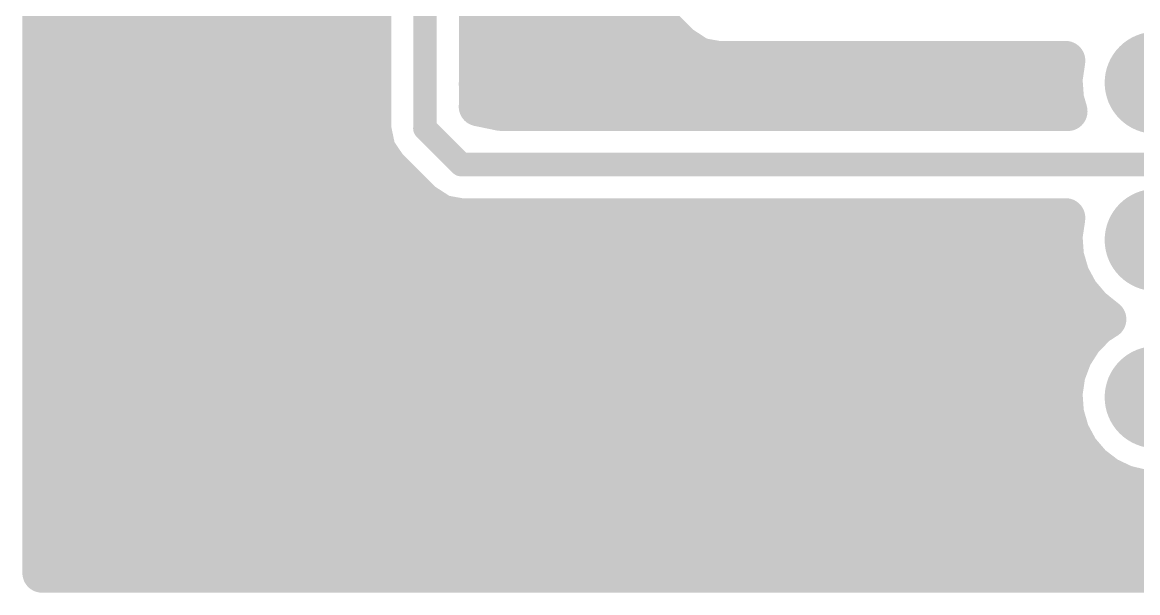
# Model space of a CAD drawing. Extents: x 0 to 2, y 0.1 to 1.8.
# Drawn here: x 0 to 0.709, y 0.1 to 0.463 of the extents above; entities that cross this region are included whole.
import ezdxf

# ---------------------------------------------------------------- set-up
doc = ezdxf.new("R2010")
doc.units = 0
doc.layers.add('Top', color=5, linetype='CONTINUOUS')

msp = doc.modelspace()

# ---------------------------------------------------------------- linework, layer by layer
at = {"layer": 'Top', "linetype": 'CONTINUOUS'}
for points, const_width in [([(0.0125, 1.7875), (0.0125, 0.1125)], 0.025), ([(0.256, 0.3953), (0.256, 0.636)], 0.015), ([(0.222, 0.3953), (0.222, 0.6222)], 0.025), ([(0.2903, 0.5591), (0.29, 0.4235)], 0.025), ([(0.4187, 0.4482), (0.3085, 0.5584)], 0.025), ([(0.015, 0.4695), (0.2196, 0.4695)], 0.025), ([(0.2925, 0.4695), (0.395, 0.4695)], 0.025), ([(0.015, 0.4446), (0.2196, 0.4446)], 0.025), ([(0.2925, 0.4446), (0.4204, 0.4446)], 0.025), ([(0.4305, 0.4405), (0.4187, 0.4482)], 0.025), ([(0.4427, 0.4383), (0.4305, 0.4405)], 0.025), ([(0.6633, 0.4384), (0.4427, 0.4383)], 0.025), ([(0.6615, 0.4264), (0.6633, 0.4384)], 0.025), ([(0.29, 0.4235), (0.29, 0.4091)], 0.025), ([(0.6624, 0.414), (0.6615, 0.4264)], 0.025), ([(0.015, 0.4197), (0.2196, 0.4197)], 0.025), ([(0.2925, 0.4197), (0.659, 0.4197)], 0.025), ([(0.6647, 0.4061), (0.6624, 0.414)], 0.025), ([(0.29, 0.4091), (0.304, 0.4062)], 0.025), ([(0.304, 0.4062), (0.6645, 0.4062)], 0.025), ([(0.015, 0.3948), (0.2196, 0.3948)], 0.025), ([(0.2249, 0.3815), (0.222, 0.3953)], 0.025), ([(0.279, 0.3723), (0.256, 0.3953)], 0.015), ([(0.2319, 0.3712), (0.2249, 0.3815)], 0.025), ([(0.2549, 0.3482), (0.2319, 0.3712)], 0.025), ([(0.015, 0.37), (0.2305, 0.37)], 0.025), ([(1.1068, 0.3723), (0.279, 0.3723)], 0.015), ([(0.015, 0.3451), (0.2559, 0.3451)], 0.025), ([(0.2668, 0.3405), (0.2549, 0.3482)], 0.025), ([(0.279, 0.3383), (0.2668, 0.3405)], 0.025), ([(0.6633, 0.3384), (0.279, 0.3383)], 0.025), ([(0.6615, 0.3264), (0.6633, 0.3384)], 0.025), ([(0.6624, 0.314), (0.6615, 0.3264)], 0.025), ([(0.015, 0.3202), (0.659, 0.3202)], 0.025), ([(0.6659, 0.302), (0.6624, 0.314)], 0.025), ([(0.6718, 0.291), (0.6659, 0.302)], 0.025), ([(0.015, 0.2954), (0.6664, 0.2954)], 0.025), ([(0.6799, 0.2815), (0.6718, 0.291)], 0.025), ([(0.6893, 0.2739), (0.6799, 0.2815)], 0.025), ([(0.6831, 0.2699), (0.6893, 0.2739)], 0.025), ([(0.015, 0.2705), (0.6813, 0.2705)], 0.025), ([(0.6744, 0.261), (0.6831, 0.2699)], 0.025), ([(0.6677, 0.2505), (0.6744, 0.261)], 0.025), ([(0.6633, 0.2388), (0.6677, 0.2505)], 0.025), ([(0.015, 0.2456), (0.6629, 0.2456)], 0.025), ([(0.6615, 0.2264), (0.6633, 0.2388)], 0.025), ([(0.6624, 0.214), (0.6615, 0.2264)], 0.025), ([(0.015, 0.2208), (0.659, 0.2208)], 0.025), ([(0.6659, 0.202), (0.6624, 0.214)], 0.025), ([(0.6718, 0.191), (0.6659, 0.202)], 0.025), ([(0.015, 0.1959), (0.6664, 0.1959)], 0.025), ([(0.6799, 0.1815), (0.6718, 0.191)], 0.025), ([(0.6898, 0.1739), (0.6799, 0.1815)], 0.025), ([(0.701, 0.1686), (0.6898, 0.1739)], 0.025), ([(0.015, 0.171), (0.6926, 0.171)], 0.025), ([(0.7132, 0.1657), (0.701, 0.1686)], 0.025), ([(0.7257, 0.1655), (0.7132, 0.1657)], 0.025), ([(0.015, 0.1462), (1.9852, 0.1462)], 0.025), ([(0.015, 0.1213), (1.9852, 0.1213)], 0.025), ([(0.0125, 0.1125), (1.9875, 0.1125)], 0.025)]:
    msp.add_lwpolyline(points, dxfattribs=dict(at, const_width=const_width))
for points, const_width in [([(0.4125, 0.4482, 1), (0.425, 0.4482, 1), (0.4125, 0.4482, 1)], 0.0125), ([(0.4125, 0.4482, 1), (0.425, 0.4482, 1), (0.4125, 0.4482, 1)], 0.0125), ([(0.7368, 0.4243, 1), (0.7043, 0.4243, 1), (0.7368, 0.4243, 1)], 0.0325), ([(0.4243, 0.4405, 1), (0.4368, 0.4405, 1), (0.4243, 0.4405, 1)], 0.0125), ([(0.4243, 0.4405, 1), (0.4368, 0.4405, 1), (0.4243, 0.4405, 1)], 0.0125), ([(0.4365, 0.4383, 1), (0.449, 0.4383, 1), (0.4365, 0.4383, 1)], 0.0125), ([(0.4365, 0.4383, 1), (0.449, 0.4383, 1), (0.4365, 0.4383, 1)], 0.0125), ([(0.657, 0.4384, 1), (0.6695, 0.4384, 1), (0.657, 0.4384, 1)], 0.0125), ([(0.657, 0.4384, 1), (0.6695, 0.4384, 1), (0.657, 0.4384, 1)], 0.0125), ([(0.2837, 0.4235, 1), (0.2962, 0.4235, 1), (0.2837, 0.4235, 1)], 0.0125), ([(0.2837, 0.4235, 1), (0.2962, 0.4235, 1), (0.2837, 0.4235, 1)], 0.0125), ([(0.6553, 0.4264, 1), (0.6678, 0.4264, 1), (0.6553, 0.4264, 1)], 0.0125), ([(0.6553, 0.4264, 1), (0.6678, 0.4264, 1), (0.6553, 0.4264, 1)], 0.0125), ([(0.6562, 0.414, 1), (0.6687, 0.414, 1), (0.6562, 0.414, 1)], 0.0125), ([(0.6562, 0.414, 1), (0.6687, 0.414, 1), (0.6562, 0.414, 1)], 0.0125), ([(0.2837, 0.4091, 1), (0.2962, 0.4091, 1), (0.2837, 0.4091, 1)], 0.0125), ([(0.2837, 0.4091, 1), (0.2962, 0.4091, 1), (0.2837, 0.4091, 1)], 0.0125), ([(0.2977, 0.4062, 1), (0.3102, 0.4062, 1), (0.2977, 0.4062, 1)], 0.0125), ([(0.2977, 0.4062, 1), (0.3102, 0.4062, 1), (0.2977, 0.4062, 1)], 0.0125), ([(0.6583, 0.4062, 1), (0.6708, 0.4062, 1), (0.6583, 0.4062, 1)], 0.0125), ([(0.6584, 0.4061, 1), (0.6709, 0.4061, 1), (0.6584, 0.4061, 1)], 0.0125), ([(0.2157, 0.3953, 1), (0.2282, 0.3953, 1), (0.2157, 0.3953, 1)], 0.0125), ([(0.2157, 0.3953, 1), (0.2282, 0.3953, 1), (0.2157, 0.3953, 1)], 0.0125), ([(0.2522, 0.3953, 1), (0.2597, 0.3953, 1), (0.2522, 0.3953, 1)], 0.0075), ([(0.2522, 0.3953, 1), (0.2597, 0.3953, 1), (0.2522, 0.3953, 1)], 0.0075), ([(0.2187, 0.3815, 1), (0.2312, 0.3815, 1), (0.2187, 0.3815, 1)], 0.0125), ([(0.2187, 0.3815, 1), (0.2312, 0.3815, 1), (0.2187, 0.3815, 1)], 0.0125), ([(0.2257, 0.3712, 1), (0.2382, 0.3712, 1), (0.2257, 0.3712, 1)], 0.0125), ([(0.2257, 0.3712, 1), (0.2382, 0.3712, 1), (0.2257, 0.3712, 1)], 0.0125), ([(0.2752, 0.3723, 1), (0.2827, 0.3723, 1), (0.2752, 0.3723, 1)], 0.0075), ([(0.2752, 0.3723, 1), (0.2827, 0.3723, 1), (0.2752, 0.3723, 1)], 0.0075), ([(0.2487, 0.3482, 1), (0.2612, 0.3482, 1), (0.2487, 0.3482, 1)], 0.0125), ([(0.2487, 0.3482, 1), (0.2612, 0.3482, 1), (0.2487, 0.3482, 1)], 0.0125), ([(0.7368, 0.3243, 1), (0.7043, 0.3243, 1), (0.7368, 0.3243, 1)], 0.0325), ([(0.2605, 0.3405, 1), (0.273, 0.3405, 1), (0.2605, 0.3405, 1)], 0.0125), ([(0.2605, 0.3405, 1), (0.273, 0.3405, 1), (0.2605, 0.3405, 1)], 0.0125), ([(0.2727, 0.3383, 1), (0.2852, 0.3383, 1), (0.2727, 0.3383, 1)], 0.0125), ([(0.2727, 0.3383, 1), (0.2852, 0.3383, 1), (0.2727, 0.3383, 1)], 0.0125), ([(0.657, 0.3384, 1), (0.6695, 0.3384, 1), (0.657, 0.3384, 1)], 0.0125), ([(0.657, 0.3384, 1), (0.6695, 0.3384, 1), (0.657, 0.3384, 1)], 0.0125), ([(0.6553, 0.3264, 1), (0.6678, 0.3264, 1), (0.6553, 0.3264, 1)], 0.0125), ([(0.6553, 0.3264, 1), (0.6678, 0.3264, 1), (0.6553, 0.3264, 1)], 0.0125), ([(0.6562, 0.314, 1), (0.6687, 0.314, 1), (0.6562, 0.314, 1)], 0.0125), ([(0.6562, 0.314, 1), (0.6687, 0.314, 1), (0.6562, 0.314, 1)], 0.0125), ([(0.6596, 0.302, 1), (0.6721, 0.302, 1), (0.6596, 0.302, 1)], 0.0125), ([(0.6596, 0.302, 1), (0.6721, 0.302, 1), (0.6596, 0.302, 1)], 0.0125), ([(0.6655, 0.291, 1), (0.678, 0.291, 1), (0.6655, 0.291, 1)], 0.0125), ([(0.6655, 0.291, 1), (0.678, 0.291, 1), (0.6655, 0.291, 1)], 0.0125), ([(0.6736, 0.2815, 1), (0.6861, 0.2815, 1), (0.6736, 0.2815, 1)], 0.0125), ([(0.6736, 0.2815, 1), (0.6861, 0.2815, 1), (0.6736, 0.2815, 1)], 0.0125), ([(0.6831, 0.2739, 1), (0.6956, 0.2739, 1), (0.6831, 0.2739, 1)], 0.0125), ([(0.6831, 0.2739, 1), (0.6956, 0.2739, 1), (0.6831, 0.2739, 1)], 0.0125), ([(0.6769, 0.2699, 1), (0.6894, 0.2699, 1), (0.6769, 0.2699, 1)], 0.0125), ([(0.6769, 0.2699, 1), (0.6894, 0.2699, 1), (0.6769, 0.2699, 1)], 0.0125), ([(0.6681, 0.261, 1), (0.6806, 0.261, 1), (0.6681, 0.261, 1)], 0.0125), ([(0.6681, 0.261, 1), (0.6806, 0.261, 1), (0.6681, 0.261, 1)], 0.0125), ([(0.6614, 0.2505, 1), (0.6739, 0.2505, 1), (0.6614, 0.2505, 1)], 0.0125), ([(0.6614, 0.2505, 1), (0.6739, 0.2505, 1), (0.6614, 0.2505, 1)], 0.0125), ([(0.7368, 0.2243, 1), (0.7043, 0.2243, 1), (0.7368, 0.2243, 1)], 0.0325), ([(0.6571, 0.2388, 1), (0.6696, 0.2388, 1), (0.6571, 0.2388, 1)], 0.0125), ([(0.6571, 0.2388, 1), (0.6696, 0.2388, 1), (0.6571, 0.2388, 1)], 0.0125), ([(0.6553, 0.2264, 1), (0.6678, 0.2264, 1), (0.6553, 0.2264, 1)], 0.0125), ([(0.6553, 0.2264, 1), (0.6678, 0.2264, 1), (0.6553, 0.2264, 1)], 0.0125), ([(0.6562, 0.214, 1), (0.6687, 0.214, 1), (0.6562, 0.214, 1)], 0.0125), ([(0.6562, 0.214, 1), (0.6687, 0.214, 1), (0.6562, 0.214, 1)], 0.0125), ([(0.6596, 0.202, 1), (0.6721, 0.202, 1), (0.6596, 0.202, 1)], 0.0125), ([(0.6596, 0.202, 1), (0.6721, 0.202, 1), (0.6596, 0.202, 1)], 0.0125), ([(0.6655, 0.191, 1), (0.678, 0.191, 1), (0.6655, 0.191, 1)], 0.0125), ([(0.6655, 0.191, 1), (0.678, 0.191, 1), (0.6655, 0.191, 1)], 0.0125), ([(0.6736, 0.1815, 1), (0.6861, 0.1815, 1), (0.6736, 0.1815, 1)], 0.0125), ([(0.6736, 0.1815, 1), (0.6861, 0.1815, 1), (0.6736, 0.1815, 1)], 0.0125), ([(0.6835, 0.1739, 1), (0.696, 0.1739, 1), (0.6835, 0.1739, 1)], 0.0125), ([(0.6835, 0.1739, 1), (0.696, 0.1739, 1), (0.6835, 0.1739, 1)], 0.0125), ([(0.6948, 0.1686, 1), (0.7073, 0.1686, 1), (0.6948, 0.1686, 1)], 0.0125), ([(0.6948, 0.1686, 1), (0.7073, 0.1686, 1), (0.6948, 0.1686, 1)], 0.0125), ([(0.7069, 0.1657, 1), (0.7194, 0.1657, 1), (0.7069, 0.1657, 1)], 0.0125), ([(0.7069, 0.1657, 1), (0.7194, 0.1657, 1), (0.7069, 0.1657, 1)], 0.0125), ([(0.0063, 0.1125, 1), (0.0188, 0.1125, 1), (0.0063, 0.1125, 1)], 0.0125), ([(0.0063, 0.1125, 1), (0.0188, 0.1125, 1), (0.0063, 0.1125, 1)], 0.0125)]:
    msp.add_lwpolyline(points, format="xyb", dxfattribs=dict(at, const_width=const_width))

doc.saveas('drawing.dxf')
